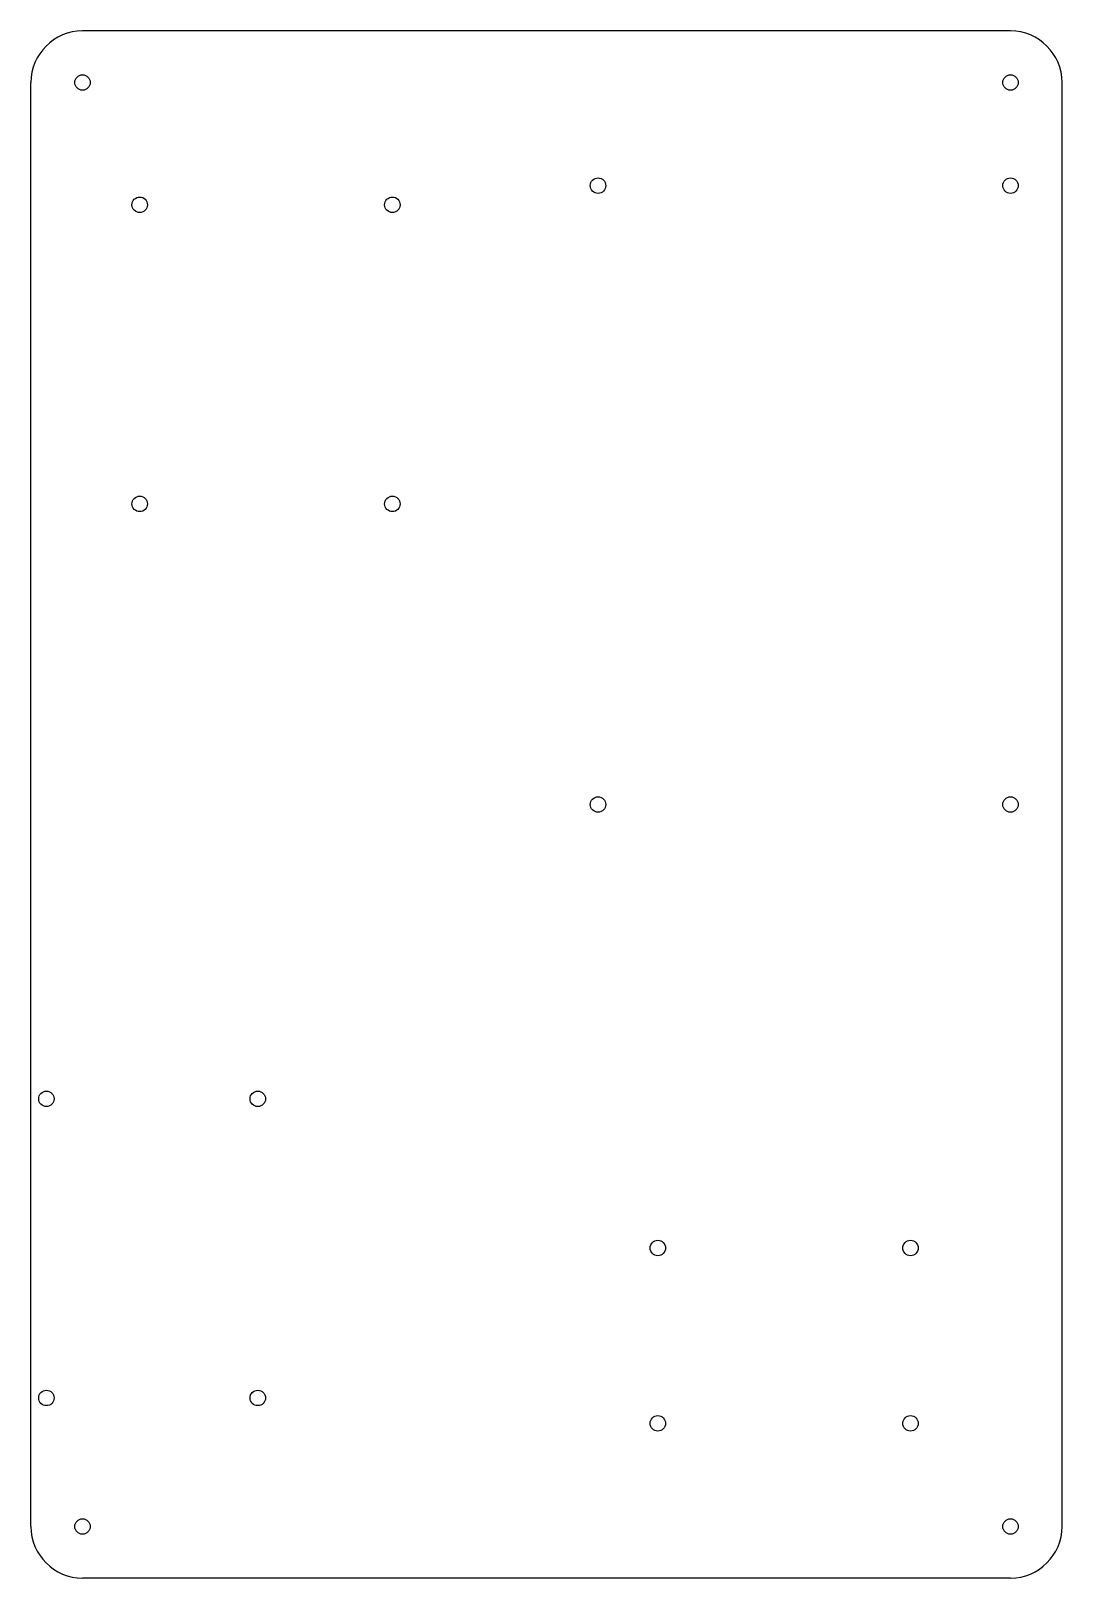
# Model space of a CAD drawing. Header units: millimetres. Extents: x -200 to 0, y 0 to 300.
import ezdxf

# ---------------------------------------------------------------- set-up
doc = ezdxf.new("R2010")
doc.units = ezdxf.units.MM

msp = doc.modelspace()

# ---------------------------------------------------------------- linework, layer by layer
at = {"color": 7, "linetype": 'Continuous', "lineweight": 25}
for p, q in [((-10, 300), (-190, 300)), ((-200, 10), (-200, 290)), ((0, 10), (0, 290)), ((-10, 0), (-190, 0))]:
    msp.add_line(p, q, dxfattribs=at)
for centre in [(-190, 290), (-10, 290), (-90, 270), (-10, 270), (-178.9, 266.29), (-129.9, 266.29), (-178.9, 208.29), (-129.9, 208.29), (-90, 150), (-10, 150), (-197, 92.93), (-156, 92.93), (-78.4, 64), (-29.4, 64), (-197, 34.93), (-156, 34.93), (-78.4, 30), (-29.4, 30), (-190, 10), (-10, 10)]:
    msp.add_circle(centre, 1.5, dxfattribs=at)
for centre, start, end in [((-10, 290), 0, 90), ((-190, 290), 90, 180), ((-190, 10), 180, 270), ((-10, 10), 270, 0)]:
    msp.add_arc(centre, 10, start, end, dxfattribs=at)

doc.saveas('drawing.dxf')
